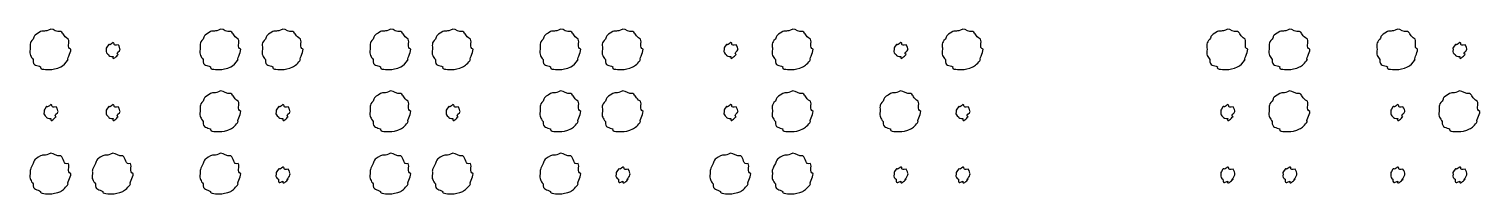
# Model space of a CAD drawing. Header units: millimetres. Extents: x -154 to -11, y -7 to 287.
# Drawn here: x -116.16 to -82.92, y 283.13 to 286.91 of the extents above; entities that cross this region are included whole.
import ezdxf

# ---------------------------------------------------------------- set-up
doc = ezdxf.new("R2010")
doc.units = ezdxf.units.MM
doc.layers.get('0').update_dxf_attribs({"linetype": 'CONTINUOUS'})

msp = doc.modelspace()

# ---------------------------------------------------------------- linework, layer by layer
at = {"color": 0}
for p, q in [((-115.661, 286.91), (-115.661, 286.91)), ((-111.767, 286.91), (-111.767, 286.91)), ((-110.345, 286.91), (-110.345, 286.91)), ((-107.872, 286.91), (-107.872, 286.91)), ((-106.45, 286.91), (-106.45, 286.91)), ((-103.978, 286.91), (-103.978, 286.91)), ((-102.556, 286.91), (-102.556, 286.91)), ((-98.6617, 286.91), (-98.6617, 286.91)), ((-94.7674, 286.91), (-94.7674, 286.91)), ((-88.701, 286.91), (-88.701, 286.91)), ((-87.279, 286.91), (-87.279, 286.91)), ((-84.8067, 286.91), (-84.8067, 286.91)), ((-114.233, 286.602), (-114.233, 286.602)), ((-100.078, 286.602), (-100.078, 286.602)), ((-96.1838, 286.602), (-96.1838, 286.602)), ((-83.379, 286.602), (-83.379, 286.602)), ((-111.767, 285.494), (-111.767, 285.494)), ((-107.872, 285.494), (-107.872, 285.494)), ((-103.978, 285.494), (-103.978, 285.494)), ((-102.556, 285.494), (-102.556, 285.494)), ((-98.6617, 285.494), (-98.6617, 285.494)), ((-96.1894, 285.494), (-96.1894, 285.494)), ((-87.279, 285.494), (-87.279, 285.494)), ((-83.3847, 285.494), (-83.3847, 285.494)), ((-115.656, 285.18), (-115.656, 285.18)), ((-114.233, 285.18), (-114.233, 285.18)), ((-110.339, 285.18), (-110.339, 285.18)), ((-106.445, 285.18), (-106.445, 285.18)), ((-100.078, 285.18), (-100.078, 285.18)), ((-94.7618, 285.18), (-94.7618, 285.18)), ((-88.6957, 285.18), (-88.6957, 285.18)), ((-84.8014, 285.18), (-84.8014, 285.18)), ((-115.661, 284.066), (-115.661, 284.066)), ((-114.239, 284.066), (-114.239, 284.066)), ((-111.767, 284.066), (-111.767, 284.066)), ((-107.872, 284.066), (-107.872, 284.066)), ((-106.45, 284.066), (-106.45, 284.066)), ((-103.978, 284.066), (-103.978, 284.066)), ((-100.084, 284.066), (-100.084, 284.066)), ((-98.6617, 284.066), (-98.6617, 284.066)), ((-110.339, 283.752), (-110.339, 283.752)), ((-102.55, 283.752), (-102.55, 283.752)), ((-96.1838, 283.752), (-96.1838, 283.752)), ((-94.7618, 283.752), (-94.7618, 283.752)), ((-88.6957, 283.752), (-88.6957, 283.752)), ((-87.2733, 283.752), (-87.2733, 283.752)), ((-84.8014, 283.752), (-84.8014, 283.752)), ((-83.379, 283.752), (-83.379, 283.752))]:
    msp.add_line(p, q, dxfattribs=at)
for points in [[(-115.661, 286.91), (-115.807, 286.828), (-115.818, 286.889), (-115.892, 286.85)], [(-115.43, 286.85), (-115.532, 286.828), (-115.584, 286.91), (-115.661, 286.91)], [(-111.767, 286.91), (-111.913, 286.828), (-111.924, 286.889), (-111.998, 286.85)], [(-111.535, 286.85), (-111.637, 286.828), (-111.689, 286.91), (-111.767, 286.91)], [(-110.345, 286.91), (-110.491, 286.828), (-110.496, 286.889), (-110.57, 286.85)], [(-110.113, 286.85), (-110.215, 286.828), (-110.263, 286.91), (-110.345, 286.91)], [(-107.872, 286.91), (-108.018, 286.828), (-108.029, 286.889), (-108.104, 286.85)], [(-107.641, 286.85), (-107.743, 286.828), (-107.795, 286.91), (-107.872, 286.91)], [(-106.45, 286.91), (-106.596, 286.828), (-106.602, 286.889), (-106.676, 286.85)], [(-106.219, 286.85), (-106.321, 286.828), (-106.369, 286.91), (-106.45, 286.91)], [(-103.978, 286.91), (-104.124, 286.828), (-104.135, 286.889), (-104.209, 286.85)], [(-103.747, 286.85), (-103.849, 286.828), (-103.901, 286.91), (-103.978, 286.91)], [(-102.556, 286.91), (-102.702, 286.828), (-102.707, 286.889), (-102.782, 286.85)], [(-102.324, 286.85), (-102.427, 286.828), (-102.475, 286.91), (-102.556, 286.91)], [(-98.6617, 286.91), (-98.8078, 286.828), (-98.8131, 286.889), (-98.8875, 286.85)], [(-98.4299, 286.85), (-98.5319, 286.828), (-98.5802, 286.91), (-98.6617, 286.91)], [(-94.7674, 286.91), (-94.9134, 286.828), (-94.9187, 286.889), (-94.9932, 286.85)], [(-94.5356, 286.85), (-94.6376, 286.828), (-94.6859, 286.91), (-94.7674, 286.91)], [(-88.701, 286.91), (-88.8471, 286.828), (-88.8584, 286.889), (-88.9328, 286.85)], [(-88.4696, 286.85), (-88.5716, 286.828), (-88.6241, 286.91), (-88.701, 286.91)], [(-87.279, 286.91), (-87.425, 286.828), (-87.4307, 286.889), (-87.5051, 286.85)], [(-87.0476, 286.85), (-87.1495, 286.828), (-87.1978, 286.91), (-87.279, 286.91)], [(-84.8067, 286.91), (-84.9528, 286.828), (-84.9641, 286.889), (-85.0381, 286.85)], [(-84.5753, 286.85), (-84.6772, 286.828), (-84.7295, 286.91), (-84.8067, 286.91)], [(-116.064, 286.679), (-116.157, 286.599), (-116.13, 286.527), (-116.13, 286.447)], [(-115.892, 286.85), (-116.072, 286.75), (-116.022, 286.756), (-116.064, 286.679)], [(-115.259, 286.679), (-115.381, 286.75), (-115.355, 286.813), (-115.43, 286.85)], [(-115.198, 286.447), (-115.3, 286.482), (-115.217, 286.604), (-115.259, 286.679)], [(-114.338, 286.552), (-114.407, 286.442), (-114.388, 286.487), (-114.388, 286.447)], [(-114.233, 286.602), (-114.345, 286.504), (-114.308, 286.585), (-114.338, 286.552)], [(-114.112, 286.552), (-114.253, 286.504), (-114.181, 286.602), (-114.233, 286.602)], [(-114.068, 286.447), (-114.076, 286.442), (-114.082, 286.522), (-114.112, 286.552)], [(-112.169, 286.679), (-112.263, 286.599), (-112.235, 286.527), (-112.235, 286.447)], [(-111.998, 286.85), (-112.177, 286.75), (-112.128, 286.756), (-112.169, 286.679)], [(-111.364, 286.679), (-111.487, 286.75), (-111.461, 286.813), (-111.535, 286.85)], [(-111.304, 286.447), (-111.406, 286.482), (-111.323, 286.604), (-111.364, 286.679)], [(-110.742, 286.679), (-110.841, 286.599), (-110.808, 286.527), (-110.808, 286.447)], [(-110.57, 286.85), (-110.755, 286.75), (-110.7, 286.756), (-110.742, 286.679)], [(-109.937, 286.679), (-110.069, 286.75), (-110.039, 286.813), (-110.113, 286.85)], [(-109.876, 286.447), (-109.983, 286.482), (-109.895, 286.604), (-109.937, 286.679)], [(-108.275, 286.679), (-108.368, 286.599), (-108.341, 286.527), (-108.341, 286.447)], [(-108.104, 286.85), (-108.283, 286.75), (-108.233, 286.756), (-108.275, 286.679)], [(-107.47, 286.679), (-107.593, 286.75), (-107.567, 286.813), (-107.641, 286.85)], [(-107.41, 286.447), (-107.511, 286.482), (-107.429, 286.604), (-107.47, 286.679)], [(-106.847, 286.679), (-106.946, 286.599), (-106.913, 286.527), (-106.913, 286.447)], [(-106.676, 286.85), (-106.861, 286.75), (-106.806, 286.756), (-106.847, 286.679)], [(-106.043, 286.679), (-106.175, 286.75), (-106.144, 286.813), (-106.219, 286.85)], [(-105.982, 286.447), (-106.089, 286.482), (-106.001, 286.604), (-106.043, 286.679)], [(-104.381, 286.679), (-104.474, 286.599), (-104.447, 286.527), (-104.447, 286.447)], [(-104.209, 286.85), (-104.389, 286.75), (-104.339, 286.756), (-104.381, 286.679)], [(-103.576, 286.679), (-103.698, 286.75), (-103.672, 286.813), (-103.747, 286.85)], [(-103.515, 286.447), (-103.617, 286.482), (-103.534, 286.604), (-103.576, 286.679)], [(-102.953, 286.679), (-103.052, 286.599), (-103.019, 286.527), (-103.019, 286.447)], [(-102.782, 286.85), (-102.967, 286.75), (-102.912, 286.756), (-102.953, 286.679)], [(-102.148, 286.679), (-102.28, 286.75), (-102.25, 286.813), (-102.324, 286.85)], [(-102.088, 286.447), (-102.195, 286.482), (-102.107, 286.604), (-102.148, 286.679)], [(-100.189, 286.552), (-100.249, 286.442), (-100.233, 286.487), (-100.233, 286.447)], [(-100.078, 286.602), (-100.19, 286.504), (-100.158, 286.585), (-100.189, 286.552)], [(-99.9571, 286.552), (-100.098, 286.504), (-100.03, 286.602), (-100.078, 286.602)], [(-99.913, 286.447), (-99.9183, 286.442), (-99.9268, 286.522), (-99.9571, 286.552)], [(-99.0586, 286.679), (-99.1577, 286.599), (-99.1246, 286.527), (-99.1246, 286.447)], [(-98.8875, 286.85), (-99.0723, 286.75), (-99.017, 286.756), (-99.0586, 286.679)], [(-98.2536, 286.679), (-98.3858, 286.75), (-98.3555, 286.813), (-98.4299, 286.85)], [(-98.1932, 286.447), (-98.3005, 286.482), (-98.2123, 286.604), (-98.2536, 286.679)], [(-96.2942, 286.552), (-96.3549, 286.442), (-96.3383, 286.487), (-96.3383, 286.447)], [(-96.1838, 286.602), (-96.2956, 286.504), (-96.2639, 286.585), (-96.2942, 286.552)], [(-96.0625, 286.552), (-96.2032, 286.504), (-96.1355, 286.602), (-96.1838, 286.602)], [(-96.0184, 286.447), (-96.024, 286.442), (-96.0325, 286.522), (-96.0625, 286.552)], [(-95.1643, 286.679), (-95.2634, 286.599), (-95.2302, 286.527), (-95.2302, 286.447)], [(-94.9932, 286.85), (-95.178, 286.75), (-95.1227, 286.756), (-95.1643, 286.679)], [(-94.3592, 286.679), (-94.4915, 286.75), (-94.4612, 286.813), (-94.5356, 286.85)], [(-94.2986, 286.447), (-94.4062, 286.482), (-94.318, 286.604), (-94.3592, 286.679)], [(-89.1036, 286.679), (-89.1974, 286.599), (-89.1695, 286.527), (-89.1695, 286.447)], [(-88.9328, 286.85), (-89.1117, 286.75), (-89.0623, 286.756), (-89.1036, 286.679)], [(-88.2989, 286.679), (-88.4213, 286.75), (-88.3952, 286.813), (-88.4696, 286.85)], [(-88.2382, 286.447), (-88.3401, 286.482), (-88.2572, 286.604), (-88.2989, 286.679)], [(-87.6759, 286.679), (-87.775, 286.599), (-87.7422, 286.527), (-87.7422, 286.447)], [(-87.5051, 286.85), (-87.6896, 286.75), (-87.6346, 286.756), (-87.6759, 286.679)], [(-86.8712, 286.679), (-87.0035, 286.75), (-86.9731, 286.813), (-87.0476, 286.85)], [(-86.8105, 286.447), (-86.9181, 286.482), (-86.8299, 286.604), (-86.8712, 286.679)], [(-85.2092, 286.679), (-85.3027, 286.599), (-85.2752, 286.527), (-85.2752, 286.447)], [(-85.0381, 286.85), (-85.2174, 286.75), (-85.168, 286.756), (-85.2092, 286.679)], [(-84.4046, 286.679), (-84.527, 286.75), (-84.5009, 286.813), (-84.5753, 286.85)], [(-84.3439, 286.447), (-84.4458, 286.482), (-84.3629, 286.604), (-84.4046, 286.679)], [(-83.4838, 286.552), (-83.5529, 286.442), (-83.5335, 286.487), (-83.5335, 286.447)], [(-83.379, 286.602), (-83.4909, 286.504), (-83.4535, 286.585), (-83.4838, 286.552)], [(-83.258, 286.552), (-83.3984, 286.504), (-83.3268, 286.602), (-83.379, 286.602)], [(-83.2139, 286.447), (-83.222, 286.442), (-83.2277, 286.522), (-83.258, 286.552)], [(-116.13, 286.447), (-116.157, 286.316), (-116.108, 286.283), (-116.064, 286.21)], [(-116.064, 286.21), (-116.072, 286.056), (-115.965, 286.085), (-115.892, 286.045)], [(-115.43, 286.045), (-115.381, 286.056), (-115.299, 286.14), (-115.259, 286.21)], [(-115.259, 286.21), (-115.3, 286.199), (-115.198, 286.362), (-115.198, 286.447)], [(-114.388, 286.447), (-114.407, 286.354), (-114.371, 286.359), (-114.338, 286.326)], [(-114.338, 286.326), (-114.345, 286.29), (-114.274, 286.282), (-114.233, 286.282)], [(-114.233, 286.282), (-114.253, 286.173), (-114.141, 286.296), (-114.112, 286.326)], [(-114.112, 286.326), (-114.195, 286.354), (-114.068, 286.399), (-114.068, 286.447)], [(-112.235, 286.447), (-112.263, 286.316), (-112.213, 286.283), (-112.169, 286.21)], [(-112.169, 286.21), (-112.177, 286.056), (-112.071, 286.085), (-111.998, 286.045)], [(-111.535, 286.045), (-111.487, 286.056), (-111.404, 286.14), (-111.364, 286.21)], [(-111.364, 286.21), (-111.406, 286.199), (-111.304, 286.362), (-111.304, 286.447)], [(-110.808, 286.447), (-110.841, 286.316), (-110.786, 286.283), (-110.742, 286.21)], [(-110.742, 286.21), (-110.755, 286.056), (-110.643, 286.085), (-110.57, 286.045)], [(-110.113, 286.045), (-110.069, 286.056), (-109.981, 286.14), (-109.937, 286.21)], [(-109.937, 286.21), (-109.983, 286.199), (-109.876, 286.362), (-109.876, 286.447)], [(-108.341, 286.447), (-108.368, 286.316), (-108.319, 286.283), (-108.275, 286.21)], [(-108.275, 286.21), (-108.283, 286.056), (-108.177, 286.085), (-108.104, 286.045)], [(-107.641, 286.045), (-107.593, 286.056), (-107.51, 286.14), (-107.47, 286.21)], [(-107.47, 286.21), (-107.511, 286.199), (-107.41, 286.362), (-107.41, 286.447)], [(-106.913, 286.447), (-106.946, 286.316), (-106.891, 286.283), (-106.847, 286.21)], [(-106.847, 286.21), (-106.861, 286.056), (-106.749, 286.085), (-106.676, 286.045)], [(-106.219, 286.045), (-106.175, 286.056), (-106.087, 286.14), (-106.043, 286.21)], [(-106.043, 286.21), (-106.089, 286.199), (-105.982, 286.362), (-105.982, 286.447)], [(-104.447, 286.447), (-104.474, 286.316), (-104.425, 286.283), (-104.381, 286.21)], [(-104.381, 286.21), (-104.389, 286.056), (-104.283, 286.085), (-104.209, 286.045)], [(-103.747, 286.045), (-103.698, 286.056), (-103.616, 286.14), (-103.576, 286.21)], [(-103.576, 286.21), (-103.617, 286.199), (-103.515, 286.362), (-103.515, 286.447)], [(-103.019, 286.447), (-103.052, 286.316), (-102.997, 286.283), (-102.953, 286.21)], [(-102.953, 286.21), (-102.967, 286.056), (-102.855, 286.085), (-102.782, 286.045)], [(-102.324, 286.045), (-102.28, 286.056), (-102.192, 286.14), (-102.148, 286.21)], [(-102.148, 286.21), (-102.195, 286.199), (-102.088, 286.362), (-102.088, 286.447)], [(-100.233, 286.447), (-100.249, 286.354), (-100.217, 286.359), (-100.189, 286.326)], [(-100.189, 286.326), (-100.19, 286.29), (-100.122, 286.282), (-100.078, 286.282)], [(-100.078, 286.282), (-100.098, 286.173), (-99.9899, 286.296), (-99.9571, 286.326)], [(-99.9571, 286.326), (-100.035, 286.354), (-99.913, 286.399), (-99.913, 286.447)], [(-99.1246, 286.447), (-99.1577, 286.316), (-99.1027, 286.283), (-99.0586, 286.21)], [(-99.0586, 286.21), (-99.0723, 286.056), (-98.9605, 286.085), (-98.8875, 286.045)], [(-98.4299, 286.045), (-98.3858, 286.056), (-98.2977, 286.14), (-98.2536, 286.21)], [(-98.2536, 286.21), (-98.3005, 286.199), (-98.1932, 286.362), (-98.1932, 286.447)], [(-96.3383, 286.447), (-96.3549, 286.354), (-96.3231, 286.359), (-96.2942, 286.326)], [(-96.2942, 286.326), (-96.2956, 286.29), (-96.2279, 286.282), (-96.1838, 286.282)], [(-96.1838, 286.282), (-96.2032, 286.173), (-96.0956, 286.296), (-96.0625, 286.326)], [(-96.0625, 286.326), (-96.1411, 286.354), (-96.0184, 286.399), (-96.0184, 286.447)], [(-95.2302, 286.447), (-95.2634, 286.316), (-95.2084, 286.283), (-95.1643, 286.21)], [(-95.1643, 286.21), (-95.178, 286.056), (-95.0662, 286.085), (-94.9932, 286.045)], [(-94.5356, 286.045), (-94.4915, 286.056), (-94.4033, 286.14), (-94.3592, 286.21)], [(-94.3592, 286.21), (-94.4062, 286.199), (-94.2986, 286.362), (-94.2986, 286.447)], [(-89.1695, 286.447), (-89.1974, 286.316), (-89.1476, 286.283), (-89.1036, 286.21)], [(-89.1036, 286.21), (-89.1117, 286.056), (-89.0058, 286.085), (-88.9328, 286.045)], [(-88.4696, 286.045), (-88.4213, 286.056), (-88.3387, 286.14), (-88.2989, 286.21)], [(-88.2989, 286.21), (-88.3401, 286.199), (-88.2382, 286.362), (-88.2382, 286.447)], [(-87.7422, 286.447), (-87.775, 286.316), (-87.72, 286.283), (-87.6759, 286.21)], [(-87.6759, 286.21), (-87.6896, 286.056), (-87.5781, 286.085), (-87.5051, 286.045)], [(-87.0476, 286.045), (-87.0035, 286.056), (-86.9153, 286.14), (-86.8712, 286.21)], [(-86.8712, 286.21), (-86.9181, 286.199), (-86.8105, 286.362), (-86.8105, 286.447)], [(-85.2752, 286.447), (-85.3027, 286.316), (-85.2533, 286.283), (-85.2092, 286.21)], [(-85.2092, 286.21), (-85.2174, 286.056), (-85.1112, 286.085), (-85.0381, 286.045)], [(-84.5753, 286.045), (-84.527, 286.056), (-84.4444, 286.14), (-84.4046, 286.21)], [(-84.4046, 286.21), (-84.4458, 286.199), (-84.3439, 286.362), (-84.3439, 286.447)], [(-83.5335, 286.447), (-83.5529, 286.354), (-83.517, 286.359), (-83.4838, 286.326)], [(-83.4838, 286.326), (-83.4909, 286.29), (-83.4192, 286.282), (-83.379, 286.282)], [(-83.379, 286.282), (-83.3984, 286.173), (-83.287, 286.296), (-83.258, 286.326)], [(-83.258, 286.326), (-83.3406, 286.354), (-83.2139, 286.399), (-83.2139, 286.447)], [(-115.892, 286.045), (-115.926, 285.975), (-115.741, 285.984), (-115.661, 285.984)], [(-115.661, 285.984), (-115.65, 285.975), (-115.507, 286.004), (-115.43, 286.045)], [(-111.998, 286.045), (-112.031, 285.975), (-111.847, 285.984), (-111.767, 285.984)], [(-111.767, 285.984), (-111.756, 285.975), (-111.613, 286.004), (-111.535, 286.045)], [(-110.57, 286.045), (-110.609, 285.975), (-110.422, 285.984), (-110.345, 285.984)], [(-110.345, 285.984), (-110.334, 285.975), (-110.186, 286.004), (-110.113, 286.045)], [(-108.104, 286.045), (-108.137, 285.975), (-107.952, 285.984), (-107.872, 285.984)], [(-107.872, 285.984), (-107.861, 285.975), (-107.718, 286.004), (-107.641, 286.045)], [(-106.676, 286.045), (-106.715, 285.975), (-106.528, 285.984), (-106.45, 285.984)], [(-106.45, 285.984), (-106.439, 285.975), (-106.292, 286.004), (-106.219, 286.045)], [(-104.209, 286.045), (-104.243, 285.975), (-104.058, 285.984), (-103.978, 285.984)], [(-103.978, 285.984), (-103.967, 285.975), (-103.824, 286.004), (-103.747, 286.045)], [(-102.782, 286.045), (-102.821, 285.975), (-102.633, 285.984), (-102.556, 285.984)], [(-102.556, 285.984), (-102.545, 285.975), (-102.397, 286.004), (-102.324, 286.045)], [(-98.8875, 286.045), (-98.9263, 285.975), (-98.7386, 285.984), (-98.6617, 285.984)], [(-98.6617, 285.984), (-98.6504, 285.975), (-98.503, 286.004), (-98.4299, 286.045)], [(-94.9932, 286.045), (-95.032, 285.975), (-94.8443, 285.984), (-94.7674, 285.984)], [(-94.7674, 285.984), (-94.7561, 285.975), (-94.6087, 286.004), (-94.5356, 286.045)], [(-88.9328, 286.045), (-88.9656, 285.975), (-88.7811, 285.984), (-88.701, 285.984)], [(-88.701, 285.984), (-88.6901, 285.975), (-88.5469, 286.004), (-88.4696, 286.045)], [(-87.5051, 286.045), (-87.5436, 285.975), (-87.3562, 285.984), (-87.279, 285.984)], [(-87.279, 285.984), (-87.268, 285.975), (-87.1206, 286.004), (-87.0476, 286.045)], [(-85.0381, 286.045), (-85.0713, 285.975), (-84.8868, 285.984), (-84.8067, 285.984)], [(-84.8067, 285.984), (-84.7958, 285.975), (-84.6526, 286.004), (-84.5753, 286.045)], [(-112.169, 285.257), (-112.263, 285.181), (-112.235, 285.105), (-112.235, 285.025)], [(-111.998, 285.433), (-112.177, 285.331), (-112.128, 285.334), (-112.169, 285.257)], [(-111.767, 285.494), (-111.913, 285.412), (-111.924, 285.473), (-111.998, 285.433)], [(-111.535, 285.433), (-111.637, 285.412), (-111.689, 285.494), (-111.767, 285.494)], [(-111.364, 285.257), (-111.487, 285.331), (-111.461, 285.392), (-111.535, 285.433)], [(-111.304, 285.025), (-111.406, 285.064), (-111.323, 285.182), (-111.364, 285.257)], [(-108.275, 285.257), (-108.368, 285.181), (-108.341, 285.105), (-108.341, 285.025)], [(-108.104, 285.433), (-108.283, 285.331), (-108.233, 285.334), (-108.275, 285.257)], [(-107.872, 285.494), (-108.018, 285.412), (-108.029, 285.473), (-108.104, 285.433)], [(-107.641, 285.433), (-107.743, 285.412), (-107.795, 285.494), (-107.872, 285.494)], [(-107.47, 285.257), (-107.593, 285.331), (-107.567, 285.392), (-107.641, 285.433)], [(-107.41, 285.025), (-107.511, 285.064), (-107.429, 285.182), (-107.47, 285.257)], [(-104.381, 285.257), (-104.474, 285.181), (-104.447, 285.105), (-104.447, 285.025)], [(-104.209, 285.433), (-104.389, 285.331), (-104.339, 285.334), (-104.381, 285.257)], [(-103.978, 285.494), (-104.124, 285.412), (-104.135, 285.473), (-104.209, 285.433)], [(-103.747, 285.433), (-103.849, 285.412), (-103.901, 285.494), (-103.978, 285.494)], [(-103.576, 285.257), (-103.698, 285.331), (-103.672, 285.392), (-103.747, 285.433)], [(-103.515, 285.025), (-103.617, 285.064), (-103.534, 285.182), (-103.576, 285.257)], [(-102.953, 285.257), (-103.052, 285.181), (-103.019, 285.105), (-103.019, 285.025)], [(-102.782, 285.433), (-102.967, 285.331), (-102.912, 285.334), (-102.953, 285.257)], [(-102.556, 285.494), (-102.702, 285.412), (-102.707, 285.473), (-102.782, 285.433)], [(-102.324, 285.433), (-102.427, 285.412), (-102.475, 285.494), (-102.556, 285.494)], [(-102.148, 285.257), (-102.28, 285.331), (-102.25, 285.392), (-102.324, 285.433)], [(-102.088, 285.025), (-102.195, 285.064), (-102.107, 285.182), (-102.148, 285.257)], [(-99.0586, 285.257), (-99.1577, 285.181), (-99.1246, 285.105), (-99.1246, 285.025)], [(-98.8875, 285.433), (-99.0723, 285.331), (-99.017, 285.334), (-99.0586, 285.257)], [(-98.6617, 285.494), (-98.8078, 285.412), (-98.8131, 285.473), (-98.8875, 285.433)], [(-98.4299, 285.433), (-98.5319, 285.412), (-98.5802, 285.494), (-98.6617, 285.494)], [(-98.2536, 285.257), (-98.3858, 285.331), (-98.3555, 285.392), (-98.4299, 285.433)], [(-98.1932, 285.025), (-98.3005, 285.064), (-98.2123, 285.182), (-98.2536, 285.257)], [(-96.5916, 285.257), (-96.6855, 285.181), (-96.6579, 285.105), (-96.6579, 285.025)], [(-96.4209, 285.433), (-96.6001, 285.331), (-96.5503, 285.334), (-96.5916, 285.257)], [(-96.1894, 285.494), (-96.3355, 285.412), (-96.3464, 285.473), (-96.4209, 285.433)], [(-95.958, 285.433), (-96.06, 285.412), (-96.1122, 285.494), (-96.1894, 285.494)], [(-95.7869, 285.257), (-95.9097, 285.331), (-95.8836, 285.392), (-95.958, 285.433)], [(-95.7263, 285.025), (-95.8282, 285.064), (-95.7457, 285.182), (-95.7869, 285.257)], [(-87.6759, 285.257), (-87.775, 285.181), (-87.7422, 285.105), (-87.7422, 285.025)], [(-87.5051, 285.433), (-87.6896, 285.331), (-87.6346, 285.334), (-87.6759, 285.257)], [(-87.279, 285.494), (-87.425, 285.412), (-87.4307, 285.473), (-87.5051, 285.433)], [(-87.0476, 285.433), (-87.1495, 285.412), (-87.1978, 285.494), (-87.279, 285.494)], [(-86.8712, 285.257), (-87.0035, 285.331), (-86.9731, 285.392), (-87.0476, 285.433)], [(-86.8105, 285.025), (-86.9181, 285.064), (-86.8299, 285.182), (-86.8712, 285.257)], [(-83.7815, 285.257), (-83.8807, 285.181), (-83.8475, 285.105), (-83.8475, 285.025)], [(-83.6108, 285.433), (-83.7953, 285.331), (-83.7403, 285.334), (-83.7815, 285.257)], [(-83.3847, 285.494), (-83.5307, 285.412), (-83.5364, 285.473), (-83.6108, 285.433)], [(-83.1533, 285.433), (-83.2552, 285.412), (-83.3032, 285.494), (-83.3847, 285.494)], [(-82.9769, 285.257), (-83.1092, 285.331), (-83.0788, 285.392), (-83.1533, 285.433)], [(-82.9162, 285.025), (-83.0238, 285.064), (-82.9356, 285.182), (-82.9769, 285.257)], [(-115.766, 285.13), (-115.826, 285.023), (-115.81, 285.065), (-115.81, 285.025)], [(-115.81, 285.025), (-115.826, 284.934), (-115.795, 284.937), (-115.766, 284.904)], [(-115.656, 285.18), (-115.767, 285.086), (-115.735, 285.163), (-115.766, 285.13)], [(-115.766, 284.904), (-115.767, 284.872), (-115.7, 284.86), (-115.656, 284.86)], [(-115.534, 285.13), (-115.675, 285.086), (-115.607, 285.18), (-115.656, 285.18)], [(-115.656, 284.86), (-115.675, 284.755), (-115.568, 284.874), (-115.534, 284.904)], [(-115.534, 284.904), (-115.613, 284.934), (-115.49, 284.977), (-115.49, 285.025)], [(-115.49, 285.025), (-115.496, 285.023), (-115.504, 285.099), (-115.534, 285.13)], [(-114.338, 285.13), (-114.407, 285.023), (-114.388, 285.065), (-114.388, 285.025)], [(-114.388, 285.025), (-114.407, 284.934), (-114.371, 284.937), (-114.338, 284.904)], [(-114.233, 285.18), (-114.345, 285.086), (-114.308, 285.163), (-114.338, 285.13)], [(-114.338, 284.904), (-114.345, 284.872), (-114.274, 284.86), (-114.233, 284.86)], [(-114.112, 285.13), (-114.253, 285.086), (-114.181, 285.18), (-114.233, 285.18)], [(-114.233, 284.86), (-114.253, 284.755), (-114.141, 284.874), (-114.112, 284.904)], [(-114.112, 284.904), (-114.195, 284.934), (-114.068, 284.977), (-114.068, 285.025)], [(-114.068, 285.025), (-114.076, 285.023), (-114.082, 285.099), (-114.112, 285.13)], [(-112.235, 285.025), (-112.263, 284.901), (-112.213, 284.867), (-112.169, 284.794)], [(-111.364, 284.794), (-111.406, 284.784), (-111.304, 284.944), (-111.304, 285.025)], [(-110.444, 285.13), (-110.513, 285.023), (-110.494, 285.065), (-110.494, 285.025)], [(-110.494, 285.025), (-110.513, 284.934), (-110.477, 284.937), (-110.444, 284.904)], [(-110.339, 285.18), (-110.451, 285.086), (-110.413, 285.163), (-110.444, 285.13)], [(-110.444, 284.904), (-110.451, 284.872), (-110.379, 284.86), (-110.339, 284.86)], [(-110.218, 285.13), (-110.358, 285.086), (-110.287, 285.18), (-110.339, 285.18)], [(-110.339, 284.86), (-110.358, 284.755), (-110.247, 284.874), (-110.218, 284.904)], [(-110.218, 284.904), (-110.301, 284.934), (-110.174, 284.977), (-110.174, 285.025)], [(-110.174, 285.025), (-110.182, 285.023), (-110.188, 285.099), (-110.218, 285.13)], [(-108.341, 285.025), (-108.368, 284.901), (-108.319, 284.867), (-108.275, 284.794)], [(-107.47, 284.794), (-107.511, 284.784), (-107.41, 284.944), (-107.41, 285.025)], [(-106.549, 285.13), (-106.618, 285.023), (-106.599, 285.065), (-106.599, 285.025)], [(-106.599, 285.025), (-106.618, 284.934), (-106.583, 284.937), (-106.549, 284.904)], [(-106.445, 285.18), (-106.557, 285.086), (-106.519, 285.163), (-106.549, 285.13)], [(-106.549, 284.904), (-106.557, 284.872), (-106.485, 284.86), (-106.445, 284.86)], [(-106.323, 285.13), (-106.464, 285.086), (-106.392, 285.18), (-106.445, 285.18)], [(-106.445, 284.86), (-106.464, 284.755), (-106.352, 284.874), (-106.323, 284.904)], [(-106.323, 284.904), (-106.406, 284.934), (-106.279, 284.977), (-106.279, 285.025)], [(-106.279, 285.025), (-106.288, 285.023), (-106.293, 285.099), (-106.323, 285.13)], [(-104.447, 285.025), (-104.474, 284.901), (-104.425, 284.867), (-104.381, 284.794)], [(-103.576, 284.794), (-103.617, 284.784), (-103.515, 284.944), (-103.515, 285.025)], [(-103.019, 285.025), (-103.052, 284.901), (-102.997, 284.867), (-102.953, 284.794)], [(-102.148, 284.794), (-102.195, 284.784), (-102.088, 284.944), (-102.088, 285.025)], [(-100.189, 285.13), (-100.249, 285.023), (-100.233, 285.065), (-100.233, 285.025)], [(-100.233, 285.025), (-100.249, 284.934), (-100.217, 284.937), (-100.189, 284.904)], [(-100.078, 285.18), (-100.19, 285.086), (-100.158, 285.163), (-100.189, 285.13)], [(-100.189, 284.904), (-100.19, 284.872), (-100.122, 284.86), (-100.078, 284.86)], [(-99.9571, 285.13), (-100.098, 285.086), (-100.03, 285.18), (-100.078, 285.18)], [(-100.078, 284.86), (-100.098, 284.755), (-99.9899, 284.874), (-99.9571, 284.904)], [(-99.9571, 284.904), (-100.035, 284.934), (-99.913, 284.977), (-99.913, 285.025)], [(-99.913, 285.025), (-99.9183, 285.023), (-99.9268, 285.099), (-99.9571, 285.13)], [(-99.1246, 285.025), (-99.1577, 284.901), (-99.1027, 284.867), (-99.0586, 284.794)], [(-98.2536, 284.794), (-98.3005, 284.784), (-98.1932, 284.944), (-98.1932, 285.025)], [(-96.6579, 285.025), (-96.6855, 284.901), (-96.6357, 284.867), (-96.5916, 284.794)], [(-95.7869, 284.794), (-95.8282, 284.784), (-95.7263, 284.944), (-95.7263, 285.025)], [(-94.8665, 285.13), (-94.9353, 285.023), (-94.9159, 285.065), (-94.9159, 285.025)], [(-94.9159, 285.025), (-94.9353, 284.934), (-94.8997, 284.937), (-94.8665, 284.904)], [(-94.7618, 285.18), (-94.8732, 285.086), (-94.8362, 285.163), (-94.8665, 285.13)], [(-94.8665, 284.904), (-94.8732, 284.872), (-94.8016, 284.86), (-94.7618, 284.86)], [(-94.6404, 285.13), (-94.7812, 285.086), (-94.7095, 285.18), (-94.7618, 285.18)], [(-94.7618, 284.86), (-94.7812, 284.755), (-94.6693, 284.874), (-94.6404, 284.904)], [(-94.6404, 284.904), (-94.7233, 284.934), (-94.5963, 284.977), (-94.5963, 285.025)], [(-94.5963, 285.025), (-94.6048, 285.023), (-94.6101, 285.099), (-94.6404, 285.13)], [(-88.8058, 285.13), (-88.8665, 285.023), (-88.8499, 285.065), (-88.8499, 285.025)], [(-88.8499, 285.025), (-88.8665, 284.934), (-88.8347, 284.937), (-88.8058, 284.904)], [(-88.6957, 285.18), (-88.8072, 285.086), (-88.7755, 285.163), (-88.8058, 285.13)], [(-88.8058, 284.904), (-88.8072, 284.872), (-88.7398, 284.86), (-88.6957, 284.86)], [(-88.5744, 285.13), (-88.7148, 285.086), (-88.6474, 285.18), (-88.6957, 285.18)], [(-88.6957, 284.86), (-88.7148, 284.755), (-88.6075, 284.874), (-88.5744, 284.904)], [(-88.5744, 284.904), (-88.6531, 284.934), (-88.5303, 284.977), (-88.5303, 285.025)], [(-88.5303, 285.025), (-88.5359, 285.023), (-88.544, 285.099), (-88.5744, 285.13)], [(-87.7422, 285.025), (-87.775, 284.901), (-87.72, 284.867), (-87.6759, 284.794)], [(-86.8712, 284.794), (-86.9181, 284.784), (-86.8105, 284.944), (-86.8105, 285.025)], [(-84.9115, 285.13), (-84.9722, 285.023), (-84.9556, 285.065), (-84.9556, 285.025)], [(-84.9556, 285.025), (-84.9722, 284.934), (-84.9404, 284.937), (-84.9115, 284.904)], [(-84.8014, 285.18), (-84.9129, 285.086), (-84.8812, 285.163), (-84.9115, 285.13)], [(-84.9115, 284.904), (-84.9129, 284.872), (-84.8455, 284.86), (-84.8014, 284.86)], [(-84.6801, 285.13), (-84.8205, 285.086), (-84.7531, 285.18), (-84.8014, 285.18)], [(-84.8014, 284.86), (-84.8205, 284.755), (-84.7132, 284.874), (-84.6801, 284.904)], [(-84.6801, 284.904), (-84.7584, 284.934), (-84.636, 284.977), (-84.636, 285.025)], [(-84.636, 285.025), (-84.6413, 285.023), (-84.6497, 285.099), (-84.6801, 285.13)], [(-83.8475, 285.025), (-83.8807, 284.901), (-83.8256, 284.867), (-83.7815, 284.794)], [(-82.9769, 284.794), (-83.0238, 284.784), (-82.9162, 284.944), (-82.9162, 285.025)], [(-112.169, 284.794), (-112.177, 284.637), (-112.071, 284.663), (-111.998, 284.623)], [(-111.998, 284.623), (-112.031, 284.557), (-111.847, 284.562), (-111.767, 284.562)], [(-111.767, 284.562), (-111.756, 284.557), (-111.613, 284.582), (-111.535, 284.623)], [(-111.535, 284.623), (-111.487, 284.637), (-111.404, 284.719), (-111.364, 284.794)], [(-108.275, 284.794), (-108.283, 284.637), (-108.177, 284.663), (-108.104, 284.623)], [(-108.104, 284.623), (-108.137, 284.557), (-107.952, 284.562), (-107.872, 284.562)], [(-107.872, 284.562), (-107.861, 284.557), (-107.718, 284.582), (-107.641, 284.623)], [(-107.641, 284.623), (-107.593, 284.637), (-107.51, 284.719), (-107.47, 284.794)], [(-104.381, 284.794), (-104.389, 284.637), (-104.283, 284.663), (-104.209, 284.623)], [(-104.209, 284.623), (-104.243, 284.557), (-104.058, 284.562), (-103.978, 284.562)], [(-103.978, 284.562), (-103.967, 284.557), (-103.824, 284.582), (-103.747, 284.623)], [(-103.747, 284.623), (-103.698, 284.637), (-103.616, 284.719), (-103.576, 284.794)], [(-102.953, 284.794), (-102.967, 284.637), (-102.855, 284.663), (-102.782, 284.623)], [(-102.782, 284.623), (-102.821, 284.557), (-102.633, 284.562), (-102.556, 284.562)], [(-102.556, 284.562), (-102.545, 284.557), (-102.397, 284.582), (-102.324, 284.623)], [(-102.324, 284.623), (-102.28, 284.637), (-102.192, 284.719), (-102.148, 284.794)], [(-99.0586, 284.794), (-99.0723, 284.637), (-98.9605, 284.663), (-98.8875, 284.623)], [(-98.8875, 284.623), (-98.9263, 284.557), (-98.7386, 284.562), (-98.6617, 284.562)], [(-98.6617, 284.562), (-98.6504, 284.557), (-98.503, 284.582), (-98.4299, 284.623)], [(-98.4299, 284.623), (-98.3858, 284.637), (-98.2977, 284.719), (-98.2536, 284.794)], [(-96.5916, 284.794), (-96.6001, 284.637), (-96.4939, 284.663), (-96.4209, 284.623)], [(-96.4209, 284.623), (-96.454, 284.557), (-96.2692, 284.562), (-96.1894, 284.562)], [(-96.1894, 284.562), (-96.1785, 284.557), (-96.0349, 284.582), (-95.958, 284.623)], [(-95.958, 284.623), (-95.9097, 284.637), (-95.8268, 284.719), (-95.7869, 284.794)], [(-87.6759, 284.794), (-87.6896, 284.637), (-87.5781, 284.663), (-87.5051, 284.623)], [(-87.5051, 284.623), (-87.5436, 284.557), (-87.3562, 284.562), (-87.279, 284.562)], [(-87.279, 284.562), (-87.268, 284.557), (-87.1206, 284.582), (-87.0476, 284.623)], [(-87.0476, 284.623), (-87.0035, 284.637), (-86.9153, 284.719), (-86.8712, 284.794)], [(-83.7815, 284.794), (-83.7953, 284.637), (-83.6838, 284.663), (-83.6108, 284.623)], [(-83.6108, 284.623), (-83.6493, 284.557), (-83.4619, 284.562), (-83.3847, 284.562)], [(-83.3847, 284.562), (-83.3737, 284.557), (-83.2263, 284.582), (-83.1533, 284.623)], [(-83.1533, 284.623), (-83.1092, 284.637), (-83.021, 284.719), (-82.9769, 284.794)], [(-115.892, 284.006), (-116.072, 283.909), (-116.022, 283.906), (-116.064, 283.829)], [(-115.661, 284.066), (-115.807, 283.99), (-115.818, 284.045), (-115.892, 284.006)], [(-115.43, 284.006), (-115.532, 283.99), (-115.584, 284.066), (-115.661, 284.066)], [(-115.259, 283.829), (-115.381, 283.792), (-115.355, 283.964), (-115.43, 284.006)], [(-114.465, 284.006), (-114.65, 283.909), (-114.595, 283.906), (-114.636, 283.829)], [(-114.239, 284.066), (-114.385, 283.99), (-114.391, 284.045), (-114.465, 284.006)], [(-114.008, 284.006), (-114.109, 283.99), (-114.157, 284.066), (-114.239, 284.066)], [(-113.831, 283.829), (-113.963, 283.792), (-113.933, 283.964), (-114.008, 284.006)], [(-111.998, 284.006), (-112.177, 283.909), (-112.128, 283.906), (-112.169, 283.829)], [(-111.767, 284.066), (-111.913, 283.99), (-111.924, 284.045), (-111.998, 284.006)], [(-111.535, 284.006), (-111.637, 283.99), (-111.689, 284.066), (-111.767, 284.066)], [(-111.364, 283.829), (-111.487, 283.792), (-111.461, 283.964), (-111.535, 284.006)], [(-108.104, 284.006), (-108.283, 283.909), (-108.233, 283.906), (-108.275, 283.829)], [(-107.872, 284.066), (-108.018, 283.99), (-108.029, 284.045), (-108.104, 284.006)], [(-107.641, 284.006), (-107.743, 283.99), (-107.795, 284.066), (-107.872, 284.066)], [(-107.47, 283.829), (-107.593, 283.792), (-107.567, 283.964), (-107.641, 284.006)], [(-106.676, 284.006), (-106.861, 283.909), (-106.806, 283.906), (-106.847, 283.829)], [(-106.45, 284.066), (-106.596, 283.99), (-106.602, 284.045), (-106.676, 284.006)], [(-106.219, 284.006), (-106.321, 283.99), (-106.369, 284.066), (-106.45, 284.066)], [(-106.043, 283.829), (-106.175, 283.792), (-106.144, 283.964), (-106.219, 284.006)], [(-104.209, 284.006), (-104.389, 283.909), (-104.339, 283.906), (-104.381, 283.829)], [(-103.978, 284.066), (-104.124, 283.99), (-104.135, 284.045), (-104.209, 284.006)], [(-103.747, 284.006), (-103.849, 283.99), (-103.901, 284.066), (-103.978, 284.066)], [(-103.576, 283.829), (-103.698, 283.792), (-103.672, 283.964), (-103.747, 284.006)], [(-100.315, 284.006), (-100.494, 283.909), (-100.445, 283.906), (-100.486, 283.829)], [(-100.084, 284.066), (-100.23, 283.99), (-100.241, 284.045), (-100.315, 284.006)], [(-99.8523, 284.006), (-99.9543, 283.99), (-100.007, 284.066), (-100.084, 284.066)], [(-99.6812, 283.829), (-99.804, 283.792), (-99.7779, 283.964), (-99.8523, 284.006)], [(-98.8875, 284.006), (-99.0723, 283.909), (-99.017, 283.906), (-99.0586, 283.829)], [(-98.6617, 284.066), (-98.8078, 283.99), (-98.8131, 284.045), (-98.8875, 284.006)], [(-98.4299, 284.006), (-98.5319, 283.99), (-98.5802, 284.066), (-98.6617, 284.066)], [(-98.2536, 283.829), (-98.3858, 283.792), (-98.3555, 283.964), (-98.4299, 284.006)], [(-116.064, 283.829), (-116.157, 283.641), (-116.13, 283.677), (-116.13, 283.597)], [(-116.13, 283.597), (-116.157, 283.479), (-116.108, 283.439), (-116.064, 283.366)], [(-115.198, 283.597), (-115.3, 283.641), (-115.217, 283.755), (-115.259, 283.829)], [(-115.259, 283.366), (-115.3, 283.362), (-115.198, 283.516), (-115.198, 283.597)], [(-114.636, 283.829), (-114.735, 283.641), (-114.702, 283.677), (-114.702, 283.597)], [(-114.702, 283.597), (-114.735, 283.479), (-114.68, 283.439), (-114.636, 283.366)], [(-113.77, 283.597), (-113.878, 283.641), (-113.79, 283.755), (-113.831, 283.829)], [(-113.831, 283.366), (-113.878, 283.362), (-113.77, 283.516), (-113.77, 283.597)], [(-112.169, 283.829), (-112.263, 283.641), (-112.235, 283.677), (-112.235, 283.597)], [(-112.235, 283.597), (-112.263, 283.479), (-112.213, 283.439), (-112.169, 283.366)], [(-111.304, 283.597), (-111.406, 283.641), (-111.323, 283.755), (-111.364, 283.829)], [(-111.364, 283.366), (-111.406, 283.362), (-111.304, 283.516), (-111.304, 283.597)], [(-110.444, 283.702), (-110.513, 283.6), (-110.494, 283.636), (-110.494, 283.592)], [(-110.494, 283.592), (-110.513, 283.509), (-110.477, 283.504), (-110.444, 283.471)], [(-110.339, 283.752), (-110.451, 283.664), (-110.413, 283.735), (-110.444, 283.702)], [(-110.218, 283.702), (-110.358, 283.664), (-110.287, 283.752), (-110.339, 283.752)], [(-110.218, 283.471), (-110.301, 283.391), (-110.174, 283.544), (-110.174, 283.592)], [(-110.174, 283.592), (-110.182, 283.6), (-110.188, 283.672), (-110.218, 283.702)], [(-108.275, 283.829), (-108.368, 283.641), (-108.341, 283.677), (-108.341, 283.597)], [(-108.341, 283.597), (-108.368, 283.479), (-108.319, 283.439), (-108.275, 283.366)], [(-107.41, 283.597), (-107.511, 283.641), (-107.429, 283.755), (-107.47, 283.829)], [(-107.47, 283.366), (-107.511, 283.362), (-107.41, 283.516), (-107.41, 283.597)], [(-106.847, 283.829), (-106.946, 283.641), (-106.913, 283.677), (-106.913, 283.597)], [(-106.913, 283.597), (-106.946, 283.479), (-106.891, 283.439), (-106.847, 283.366)], [(-105.982, 283.597), (-106.089, 283.641), (-106.001, 283.755), (-106.043, 283.829)], [(-106.043, 283.366), (-106.089, 283.362), (-105.982, 283.516), (-105.982, 283.597)], [(-104.381, 283.829), (-104.474, 283.641), (-104.447, 283.677), (-104.447, 283.597)], [(-104.447, 283.597), (-104.474, 283.479), (-104.425, 283.439), (-104.381, 283.366)], [(-103.515, 283.597), (-103.617, 283.641), (-103.534, 283.755), (-103.576, 283.829)], [(-103.576, 283.366), (-103.617, 283.362), (-103.515, 283.516), (-103.515, 283.597)], [(-102.655, 283.702), (-102.724, 283.6), (-102.705, 283.636), (-102.705, 283.592)], [(-102.705, 283.592), (-102.724, 283.509), (-102.688, 283.504), (-102.655, 283.471)], [(-102.55, 283.752), (-102.662, 283.664), (-102.625, 283.735), (-102.655, 283.702)], [(-102.429, 283.702), (-102.57, 283.664), (-102.498, 283.752), (-102.55, 283.752)], [(-102.429, 283.471), (-102.512, 283.391), (-102.385, 283.544), (-102.385, 283.592)], [(-102.385, 283.592), (-102.393, 283.6), (-102.399, 283.672), (-102.429, 283.702)], [(-100.486, 283.829), (-100.58, 283.641), (-100.552, 283.677), (-100.552, 283.597)], [(-100.552, 283.597), (-100.58, 283.479), (-100.53, 283.439), (-100.486, 283.366)], [(-99.6206, 283.597), (-99.7225, 283.641), (-99.64, 283.755), (-99.6812, 283.829)], [(-99.6812, 283.366), (-99.7225, 283.362), (-99.6206, 283.516), (-99.6206, 283.597)], [(-99.0586, 283.829), (-99.1577, 283.641), (-99.1246, 283.677), (-99.1246, 283.597)], [(-99.1246, 283.597), (-99.1577, 283.479), (-99.1027, 283.439), (-99.0586, 283.366)], [(-98.1932, 283.597), (-98.3005, 283.641), (-98.2123, 283.755), (-98.2536, 283.829)], [(-98.2536, 283.366), (-98.3005, 283.362), (-98.1932, 283.516), (-98.1932, 283.597)], [(-96.2942, 283.702), (-96.3549, 283.6), (-96.3383, 283.636), (-96.3383, 283.592)], [(-96.3383, 283.592), (-96.3549, 283.509), (-96.3231, 283.504), (-96.2942, 283.471)], [(-96.1838, 283.752), (-96.2956, 283.664), (-96.2639, 283.735), (-96.2942, 283.702)], [(-96.0625, 283.702), (-96.2032, 283.664), (-96.1355, 283.752), (-96.1838, 283.752)], [(-96.0625, 283.471), (-96.1411, 283.391), (-96.0184, 283.544), (-96.0184, 283.592)], [(-96.0184, 283.592), (-96.024, 283.6), (-96.0325, 283.672), (-96.0625, 283.702)], [(-94.8665, 283.702), (-94.9353, 283.6), (-94.9159, 283.636), (-94.9159, 283.592)], [(-94.9159, 283.592), (-94.9353, 283.509), (-94.8997, 283.504), (-94.8665, 283.471)], [(-94.7618, 283.752), (-94.8732, 283.664), (-94.8362, 283.735), (-94.8665, 283.702)], [(-94.6404, 283.702), (-94.7812, 283.664), (-94.7095, 283.752), (-94.7618, 283.752)], [(-94.6404, 283.471), (-94.7233, 283.391), (-94.5963, 283.544), (-94.5963, 283.592)], [(-94.5963, 283.592), (-94.6048, 283.6), (-94.6101, 283.672), (-94.6404, 283.702)], [(-88.8058, 283.702), (-88.8665, 283.6), (-88.8499, 283.636), (-88.8499, 283.592)], [(-88.8499, 283.592), (-88.8665, 283.509), (-88.8347, 283.504), (-88.8058, 283.471)], [(-88.6957, 283.752), (-88.8072, 283.664), (-88.7755, 283.735), (-88.8058, 283.702)], [(-88.5744, 283.702), (-88.7148, 283.664), (-88.6474, 283.752), (-88.6957, 283.752)], [(-88.5744, 283.471), (-88.6531, 283.391), (-88.5303, 283.544), (-88.5303, 283.592)], [(-88.5303, 283.592), (-88.5359, 283.6), (-88.544, 283.672), (-88.5744, 283.702)], [(-87.3781, 283.702), (-87.4473, 283.6), (-87.4279, 283.636), (-87.4279, 283.592)], [(-87.4279, 283.592), (-87.4473, 283.509), (-87.4113, 283.504), (-87.3781, 283.471)], [(-87.2733, 283.752), (-87.3852, 283.664), (-87.3478, 283.735), (-87.3781, 283.702)], [(-87.1523, 283.702), (-87.2927, 283.664), (-87.2211, 283.752), (-87.2733, 283.752)], [(-87.1523, 283.471), (-87.2349, 283.391), (-87.1082, 283.544), (-87.1082, 283.592)], [(-87.1082, 283.592), (-87.1164, 283.6), (-87.122, 283.672), (-87.1523, 283.702)], [(-84.9115, 283.702), (-84.9722, 283.6), (-84.9556, 283.636), (-84.9556, 283.592)], [(-84.9556, 283.592), (-84.9722, 283.509), (-84.9404, 283.504), (-84.9115, 283.471)], [(-84.8014, 283.752), (-84.9129, 283.664), (-84.8812, 283.735), (-84.9115, 283.702)], [(-84.6801, 283.702), (-84.8205, 283.664), (-84.7531, 283.752), (-84.8014, 283.752)], [(-84.6801, 283.471), (-84.7584, 283.391), (-84.636, 283.544), (-84.636, 283.592)], [(-84.636, 283.592), (-84.6413, 283.6), (-84.6497, 283.672), (-84.6801, 283.702)], [(-83.4838, 283.702), (-83.5529, 283.6), (-83.5335, 283.636), (-83.5335, 283.592)], [(-83.5335, 283.592), (-83.5529, 283.509), (-83.517, 283.504), (-83.4838, 283.471)], [(-83.379, 283.752), (-83.4909, 283.664), (-83.4535, 283.735), (-83.4838, 283.702)], [(-83.258, 283.702), (-83.3984, 283.664), (-83.3268, 283.752), (-83.379, 283.752)], [(-83.258, 283.471), (-83.3406, 283.391), (-83.2139, 283.544), (-83.2139, 283.592)], [(-83.2139, 283.592), (-83.222, 283.6), (-83.2277, 283.672), (-83.258, 283.702)], [(-116.064, 283.366), (-116.072, 283.218), (-115.965, 283.239), (-115.892, 283.195)], [(-115.43, 283.195), (-115.381, 283.218), (-115.299, 283.296), (-115.259, 283.366)], [(-114.636, 283.366), (-114.65, 283.218), (-114.538, 283.239), (-114.465, 283.195)], [(-114.008, 283.195), (-113.963, 283.218), (-113.875, 283.296), (-113.831, 283.366)], [(-112.169, 283.366), (-112.177, 283.218), (-112.071, 283.239), (-111.998, 283.195)], [(-111.535, 283.195), (-111.487, 283.218), (-111.404, 283.296), (-111.364, 283.366)], [(-110.444, 283.471), (-110.451, 283.329), (-110.379, 283.427), (-110.339, 283.427)], [(-110.339, 283.427), (-110.358, 283.329), (-110.247, 283.44), (-110.218, 283.471)], [(-108.275, 283.366), (-108.283, 283.218), (-108.177, 283.239), (-108.104, 283.195)], [(-107.641, 283.195), (-107.593, 283.218), (-107.51, 283.296), (-107.47, 283.366)], [(-106.847, 283.366), (-106.861, 283.218), (-106.749, 283.239), (-106.676, 283.195)], [(-106.219, 283.195), (-106.175, 283.218), (-106.087, 283.296), (-106.043, 283.366)], [(-104.381, 283.366), (-104.389, 283.218), (-104.283, 283.239), (-104.209, 283.195)], [(-103.747, 283.195), (-103.698, 283.218), (-103.616, 283.296), (-103.576, 283.366)], [(-102.655, 283.471), (-102.662, 283.329), (-102.59, 283.427), (-102.55, 283.427)], [(-102.55, 283.427), (-102.57, 283.329), (-102.458, 283.44), (-102.429, 283.471)], [(-100.486, 283.366), (-100.494, 283.218), (-100.388, 283.239), (-100.315, 283.195)], [(-99.8523, 283.195), (-99.804, 283.218), (-99.7215, 283.296), (-99.6812, 283.366)], [(-99.0586, 283.366), (-99.0723, 283.218), (-98.9605, 283.239), (-98.8875, 283.195)], [(-98.4299, 283.195), (-98.3858, 283.218), (-98.2977, 283.296), (-98.2536, 283.366)], [(-96.2942, 283.471), (-96.2956, 283.329), (-96.2279, 283.427), (-96.1838, 283.427)], [(-96.1838, 283.427), (-96.2032, 283.329), (-96.0956, 283.44), (-96.0625, 283.471)], [(-94.8665, 283.471), (-94.8732, 283.329), (-94.8016, 283.427), (-94.7618, 283.427)], [(-94.7618, 283.427), (-94.7812, 283.329), (-94.6693, 283.44), (-94.6404, 283.471)], [(-88.8058, 283.471), (-88.8072, 283.329), (-88.7398, 283.427), (-88.6957, 283.427)], [(-88.6957, 283.427), (-88.7148, 283.329), (-88.6075, 283.44), (-88.5744, 283.471)], [(-87.3781, 283.471), (-87.3852, 283.329), (-87.3136, 283.427), (-87.2733, 283.427)], [(-87.2733, 283.427), (-87.2927, 283.329), (-87.1813, 283.44), (-87.1523, 283.471)], [(-84.9115, 283.471), (-84.9129, 283.329), (-84.8455, 283.427), (-84.8014, 283.427)], [(-84.8014, 283.427), (-84.8205, 283.329), (-84.7132, 283.44), (-84.6801, 283.471)], [(-83.4838, 283.471), (-83.4909, 283.329), (-83.4192, 283.427), (-83.379, 283.427)], [(-83.379, 283.427), (-83.3984, 283.329), (-83.287, 283.44), (-83.258, 283.471)], [(-115.892, 283.195), (-115.926, 283.135), (-115.741, 283.135), (-115.661, 283.135)], [(-115.661, 283.135), (-115.65, 283.135), (-115.507, 283.154), (-115.43, 283.195)], [(-114.465, 283.195), (-114.504, 283.135), (-114.316, 283.135), (-114.239, 283.135)], [(-114.239, 283.135), (-114.228, 283.135), (-114.081, 283.154), (-114.008, 283.195)], [(-111.998, 283.195), (-112.031, 283.135), (-111.847, 283.135), (-111.767, 283.135)], [(-111.767, 283.135), (-111.756, 283.135), (-111.613, 283.154), (-111.535, 283.195)], [(-108.104, 283.195), (-108.137, 283.135), (-107.952, 283.135), (-107.872, 283.135)], [(-107.872, 283.135), (-107.861, 283.135), (-107.718, 283.154), (-107.641, 283.195)], [(-106.676, 283.195), (-106.715, 283.135), (-106.528, 283.135), (-106.45, 283.135)], [(-106.45, 283.135), (-106.439, 283.135), (-106.292, 283.154), (-106.219, 283.195)], [(-104.209, 283.195), (-104.243, 283.135), (-104.058, 283.135), (-103.978, 283.135)], [(-103.978, 283.135), (-103.967, 283.135), (-103.824, 283.154), (-103.747, 283.195)], [(-100.315, 283.195), (-100.348, 283.135), (-100.163, 283.135), (-100.084, 283.135)], [(-100.084, 283.135), (-100.073, 283.135), (-99.9292, 283.154), (-99.8523, 283.195)], [(-98.8875, 283.195), (-98.9263, 283.135), (-98.7386, 283.135), (-98.6617, 283.135)], [(-98.6617, 283.135), (-98.6504, 283.135), (-98.503, 283.154), (-98.4299, 283.195)]]:
    msp.add_open_spline(points, degree=3, dxfattribs=at)

doc.saveas('drawing.dxf')
